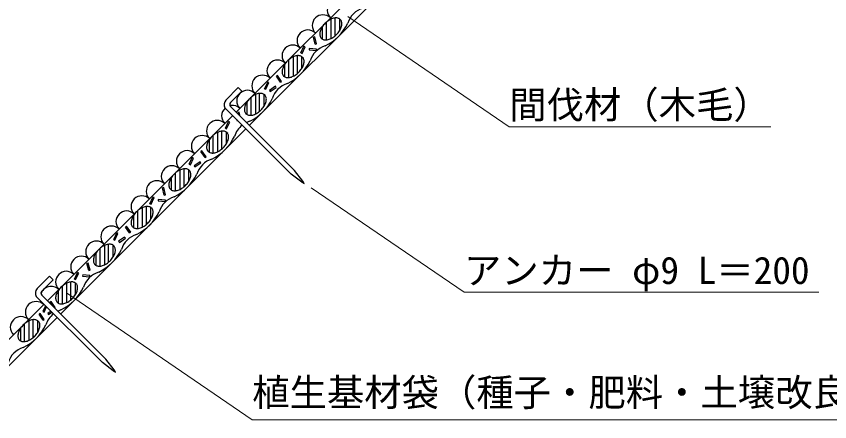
# Model space of a CAD drawing. Units: millimetres, scale not verified. Extents: x 200 to 8201, y 200 to 5823.
# Drawn here: x 1600 to 3124, y 2586 to 3346 of the extents above; entities that cross this region are included whole.
import ezdxf
from ezdxf.enums import TextEntityAlignment as Align

# ---------------------------------------------------------------- set-up
doc = ezdxf.new("R2010")
doc.units = ezdxf.units.MM
doc.header["$LTSCALE"] = 20
doc.layers.add('C-STR', color=7, linetype='Continuous', lineweight=25)
doc.layers.add('C-STR-HTXT', color=1, linetype='Continuous', lineweight=13)
doc.styles.add('ＭＳ ゴシック', font='')
doc.styles.get('ＭＳ ゴシック').set_extended_font_data('MS Gothic')

msp = doc.modelspace()

# ---------------------------------------------------------------- linework, layer by layer
at = {"layer": 'C-STR'}
for p, q in [((2076.64, 3230.66), (2359.57, 3513.59)), ((2037.33, 3141.86), (2384.32, 3488.85)), ((2189.77, 3340.78), (2189.77, 3304.4)), ((2197.77, 3309.59), (2197.77, 3343.12)), ((2205.77, 3341.59), (2205.77, 3318.65)), ((2208.31, 3340.27), (2207.45, 3339.27)), ((2173.77, 3326.53), (2173.77, 3303.59)), ((2181.77, 3302.06), (2181.77, 3335.59)), ((2160.67, 3293.94), (2157.12, 3307.18)), ((2133.62, 3277.75), (2139.41, 3290.18)), ((2148.91, 3283.11), (2162.57, 3281.92)), ((2111.06, 3231.35), (2111.06, 3264.88)), ((2119.06, 3270.07), (2119.06, 3233.69)), ((2127.06, 3238.88), (2127.06, 3272.41)), ((2135.06, 3270.88), (2135.06, 3247.94)), ((2137.6, 3269.56), (2136.74, 3268.56)), ((2103.06, 3255.82), (2103.06, 3232.88)), ((2095.59, 3222.8), (2087.73, 3234.03)), ((2012.58, 3166.61), (2076.64, 3230.66)), ((2065.78, 3210.49), (2071.57, 3222.92)), ((1993.17, 3189.16), (2016.46, 3212.47)), ((2023.26, 3205.67), (2002.01, 3184.41)), ((2023.26, 3205.67), (2016.46, 3212.47)), ((2056.35, 3168.17), (2056.35, 3201.7)), ((2076.42, 3205.12), (2087.65, 3212.98)), ((2040.35, 3160.64), (2040.35, 3194.17)), ((2048.35, 3199.36), (2048.35, 3162.98)), ((2064.35, 3200.17), (2064.35, 3177.23)), ((2066.89, 3198.84), (2066.03, 3197.85)), ((1991.31, 3174.73), (2115.59, 3050.52)), ((2001.71, 3177.06), (2121.96, 3056.89)), ((2032.35, 3185.11), (2032.35, 3162.17)), ((1659.03, 2813.06), (2006.01, 3160.04)), ((2018.11, 3166.4), (2015.7, 3165.76)), ((2015.7, 3165.76), (2016.53, 3162.66)), ((2020.05, 3159.14), (2018.11, 3166.4)), ((1992.2, 3136.33), (1997.99, 3148.76)), ((2013.61, 3152.45), (2013.47, 3150.86)), ((2013.47, 3150.86), (2015.36, 3150.7)), ((1683.78, 2788.31), (2030.77, 3135.3)), ((1977.64, 3128.65), (1977.64, 3092.27)), ((1985.64, 3097.46), (1985.64, 3130.99)), ((1993.64, 3129.46), (1993.64, 3106.51)), ((1996.18, 3128.13), (1995.32, 3127.14)), ((1961.64, 3114.4), (1961.64, 3091.46)), ((1969.64, 3089.93), (1969.64, 3123.46)), ((1924.36, 3069.07), (1930.15, 3081.5)), ((1954.17, 3081.37), (1946.31, 3092.6)), ((1935, 3063.7), (1946.23, 3071.56)), ((1898.93, 3019.22), (1898.93, 3052.75)), ((1906.93, 3057.94), (1906.93, 3021.56)), ((1914.93, 3026.75), (1914.93, 3060.27)), ((1922.93, 3058.75), (1922.93, 3035.8)), ((1925.47, 3057.42), (1924.61, 3056.43)), ((2135.4, 3034.97), (2115.59, 3050.52)), ((2137.52, 3037.09), (2121.96, 3056.89)), ((1890.93, 3043.69), (1890.93, 3020.75)), ((2135.4, 3034.97), (2140, 3032.5)), ((2140, 3032.5), (2137.52, 3037.09)), ((1877.83, 3011.09), (1874.28, 3024.34)), ((1850.78, 2994.91), (1856.57, 3007.33)), ((1836.22, 2987.22), (1836.22, 2950.84)), ((1844.22, 2956.03), (1844.22, 2989.56)), ((1852.22, 2988.03), (1852.22, 2965.09)), ((1866.07, 3000.27), (1879.72, 2999.07)), ((1820.22, 2972.98), (1820.22, 2950.03)), ((1828.22, 2948.51), (1828.22, 2982.03)), ((1854.76, 2986.71), (1853.9, 2985.72)), ((1812.75, 2939.95), (1804.89, 2951.18)), ((1782.94, 2927.65), (1788.73, 2940.07)), ((1793.58, 2922.28), (1804.81, 2930.14)), ((1757.51, 2877.79), (1757.51, 2911.32)), ((1765.51, 2916.51), (1765.51, 2880.13)), ((1773.51, 2885.32), (1773.51, 2918.85)), ((1781.51, 2917.32), (1781.51, 2894.38)), ((1784.04, 2916), (1783.19, 2915.01)), ((1749.51, 2902.27), (1749.51, 2879.32)), ((1736.41, 2869.67), (1732.86, 2882.92)), ((1709.36, 2853.49), (1715.15, 2865.91)), ((1639.62, 2835.61), (1662.91, 2858.91)), ((1669.71, 2852.12), (1648.46, 2830.86)), ((1669.71, 2852.12), (1662.91, 2858.91)), ((1724.65, 2858.85), (1738.3, 2857.65)), ((1686.8, 2807.08), (1686.8, 2840.61)), ((1694.8, 2845.8), (1694.8, 2809.42)), ((1702.8, 2814.61), (1702.8, 2848.14)), ((1710.8, 2846.61), (1710.8, 2823.67)), ((1713.33, 2845.29), (1712.48, 2844.3)), ((1637.76, 2821.18), (1762.04, 2696.97)), ((1648.16, 2823.51), (1768.4, 2703.34)), ((1678.8, 2831.55), (1678.8, 2808.61)), ((1305.81, 2459.83), (1652.46, 2806.49)), ((1663.47, 2809.76), (1666.14, 2805.94)), ((1655.45, 2803.5), (1650.34, 2792.55)), ((1650.34, 2792.55), (1652.6, 2791.5)), ((1652.6, 2791.5), (1657.32, 2801.63)), ((1665.54, 2793.41), (1659.55, 2789.22)), ((1659.55, 2789.22), (1660.98, 2787.18)), ((1660.98, 2787.18), (1667.33, 2791.62)), ((1672.64, 2799.45), (1673.37, 2799.96)), ((1330.22, 2434.75), (1677.21, 2781.75)), ((1624.09, 2775.09), (1624.09, 2738.71)), ((1632.09, 2743.9), (1632.09, 2777.43)), ((1640.09, 2775.9), (1640.09, 2752.96)), ((1642.62, 2774.58), (1641.77, 2773.59)), ((1650.89, 2776.47), (1643.03, 2787.7)), ((1608.09, 2760.84), (1608.09, 2737.9)), ((1616.09, 2736.37), (1616.09, 2769.9)), ((1783.97, 2683.54), (1768.4, 2703.34)), ((1781.84, 2681.42), (1762.04, 2696.97)), ((1786.44, 2678.95), (1783.97, 2683.54)), ((1781.84, 2681.42), (1786.44, 2678.95))]:
    msp.add_line(p, q, dxfattribs=at)
for points in [[(2207.45, 3340.27), (2206.46, 3341.12), (2205.34, 3341.84), (2204.1, 3342.41), (2202.76, 3342.83), (2201.31, 3343.09), (2199.78, 3343.2), (2198.17, 3343.15), (2196.5, 3342.95), (2194.77, 3342.59), (2193.01, 3342.08), (2191.22, 3341.42), (2189.43, 3340.61), (2187.63, 3339.67), (2185.85, 3338.6), (2184.1, 3337.41), (2182.4, 3336.1), (2180.75, 3334.7), (2179.17, 3333.19), (2177.67, 3331.61), (2176.26, 3329.96), (2174.95, 3328.26), (2173.76, 3326.51), (2172.69, 3324.73), (2171.75, 3322.93), (2170.95, 3321.14), (2170.29, 3319.35), (2169.77, 3317.59), (2169.41, 3315.86), (2169.21, 3314.19), (2169.16, 3312.58), (2169.27, 3311.05), (2169.53, 3309.6), (2169.95, 3308.26), (2170.52, 3307.02), (2171.24, 3305.9), (2172.1, 3304.91), (2173.09, 3304.05), (2174.21, 3303.34), (2175.44, 3302.77), (2176.79, 3302.35), (2178.23, 3302.08), (2179.77, 3301.98), (2181.38, 3302.02), (2183.05, 3302.23), (2184.77, 3302.59), (2186.54, 3303.1), (2188.32, 3303.76), (2190.12, 3304.56), (2191.92, 3305.5), (2193.69, 3306.58), (2195.44, 3307.77), (2197.15, 3309.07), (2198.8, 3310.48), (2200.38, 3311.98), (2201.88, 3313.56), (2203.29, 3315.21), (2204.59, 3316.92), (2205.79, 3318.67), (2206.86, 3320.45), (2207.8, 3322.24), (2208.6, 3324.04), (2209.26, 3325.83), (2209.77, 3327.59), (2210.13, 3329.31), (2210.34, 3330.99), (2210.39, 3332.59), (2210.28, 3334.13), (2210.01, 3335.57), (2209.59, 3336.92), (2209.02, 3338.16), (2208.31, 3339.27)], [(2160.67, 3293.94), (2163.08, 3294.58), (2159.53, 3307.82), (2157.12, 3307.18)], [(2133.62, 3277.75), (2135.88, 3276.7), (2141.67, 3289.12), (2139.41, 3290.18)], [(2162.57, 3281.92), (2162.78, 3284.4), (2149.13, 3285.59), (2148.91, 3283.11)], [(2136.74, 3269.56), (2135.75, 3270.41), (2134.63, 3271.13), (2133.39, 3271.7), (2132.05, 3272.12), (2130.6, 3272.38), (2129.07, 3272.49), (2127.46, 3272.44), (2125.79, 3272.24), (2124.06, 3271.88), (2122.3, 3271.37), (2120.51, 3270.71), (2118.72, 3269.9), (2116.92, 3268.96), (2115.14, 3267.89), (2113.39, 3266.7), (2111.69, 3265.39), (2110.04, 3263.98), (2108.46, 3262.48), (2106.96, 3260.9), (2105.55, 3259.25), (2104.24, 3257.55), (2103.05, 3255.8), (2101.98, 3254.02), (2101.04, 3252.22), (2100.24, 3250.43), (2099.57, 3248.64), (2099.06, 3246.88), (2098.7, 3245.15), (2098.5, 3243.48), (2098.45, 3241.87), (2098.56, 3240.34), (2098.82, 3238.89), (2099.24, 3237.55), (2099.81, 3236.31), (2100.53, 3235.19), (2101.39, 3234.2), (2102.38, 3233.34), (2103.5, 3232.63), (2104.73, 3232.06), (2106.08, 3231.64), (2107.52, 3231.37), (2109.06, 3231.26), (2110.67, 3231.31), (2112.34, 3231.52), (2114.06, 3231.88), (2115.83, 3232.39), (2117.61, 3233.05), (2119.41, 3233.85), (2121.21, 3234.79), (2122.98, 3235.86), (2124.73, 3237.06), (2126.44, 3238.36), (2128.09, 3239.77), (2129.67, 3241.27), (2131.17, 3242.85), (2132.58, 3244.5), (2133.88, 3246.21), (2135.08, 3247.96), (2136.15, 3249.74), (2137.09, 3251.53), (2137.89, 3253.33), (2138.55, 3255.12), (2139.06, 3256.88), (2139.42, 3258.6), (2139.63, 3260.27), (2139.68, 3261.88), (2139.57, 3263.42), (2139.3, 3264.86), (2138.88, 3266.21), (2138.31, 3267.44), (2137.6, 3268.56)], [(2095.59, 3222.8), (2097.63, 3224.22), (2089.77, 3235.45), (2087.73, 3234.03)], [(2065.78, 3210.49), (2068.04, 3209.44), (2073.83, 3221.86), (2071.57, 3222.92)], [(2066.03, 3198.84), (2065.04, 3199.7), (2063.92, 3200.42), (2062.68, 3200.99), (2061.34, 3201.41), (2059.89, 3201.67), (2058.36, 3201.78), (2056.75, 3201.73), (2055.08, 3201.53), (2053.35, 3201.17), (2051.59, 3200.65), (2049.8, 3199.99), (2048.01, 3199.19), (2046.21, 3198.25), (2044.43, 3197.18), (2042.68, 3195.99), (2040.98, 3194.68), (2039.33, 3193.27), (2037.75, 3191.77), (2036.25, 3190.19), (2034.84, 3188.54), (2033.53, 3186.84), (2032.34, 3185.09), (2031.27, 3183.31), (2030.33, 3181.51), (2029.52, 3179.72), (2028.86, 3177.93), (2028.35, 3176.17), (2027.99, 3174.44), (2027.79, 3172.77), (2027.74, 3171.16), (2027.85, 3169.63), (2028.11, 3168.18), (2028.53, 3166.84), (2029.1, 3165.6), (2029.82, 3164.48), (2030.67, 3163.49), (2031.67, 3162.63), (2032.79, 3161.92), (2034.02, 3161.35), (2035.37, 3160.93), (2036.81, 3160.66), (2038.35, 3160.55), (2039.96, 3160.6), (2041.63, 3160.81), (2043.35, 3161.17), (2045.11, 3161.68), (2046.9, 3162.34), (2048.7, 3163.14), (2050.49, 3164.08), (2052.27, 3165.15), (2054.02, 3166.35), (2055.73, 3167.65), (2057.38, 3169.06), (2058.96, 3170.56), (2060.46, 3172.14), (2061.87, 3173.79), (2063.17, 3175.5), (2064.37, 3177.25), (2065.44, 3179.02), (2066.38, 3180.82), (2067.18, 3182.62), (2067.84, 3184.4), (2068.35, 3186.17), (2068.71, 3187.89), (2068.92, 3189.56), (2068.97, 3191.17), (2068.86, 3192.71), (2068.59, 3194.15), (2068.17, 3195.5), (2067.6, 3196.73), (2066.89, 3197.85)], [(2087.65, 3212.98), (2086.22, 3215.02), (2074.99, 3207.16), (2076.42, 3205.12)], [(1992.2, 3136.33), (1994.46, 3135.28), (2000.25, 3147.7), (1997.99, 3148.76)], [(1995.32, 3128.13), (1994.33, 3128.99), (1993.21, 3129.71), (1991.97, 3130.28), (1990.63, 3130.7), (1989.18, 3130.96), (1987.65, 3131.07), (1986.04, 3131.02), (1984.37, 3130.82), (1982.64, 3130.46), (1980.88, 3129.94), (1979.09, 3129.28), (1977.29, 3128.48), (1975.5, 3127.54), (1973.72, 3126.47), (1971.97, 3125.28), (1970.27, 3123.97), (1968.62, 3122.56), (1967.04, 3121.06), (1965.53, 3119.48), (1964.13, 3117.83), (1962.82, 3116.13), (1961.63, 3114.38), (1960.56, 3112.6), (1959.62, 3110.8), (1958.81, 3109.01), (1958.15, 3107.22), (1957.64, 3105.46), (1957.28, 3103.73), (1957.08, 3102.06), (1957.03, 3100.45), (1957.14, 3098.92), (1957.4, 3097.47), (1957.82, 3096.13), (1958.39, 3094.89), (1959.11, 3093.77), (1959.96, 3092.78), (1960.96, 3091.92), (1962.07, 3091.21), (1963.31, 3090.64), (1964.66, 3090.22), (1966.1, 3089.95), (1967.64, 3089.84), (1969.24, 3089.89), (1970.92, 3090.1), (1972.64, 3090.46), (1974.4, 3090.97), (1976.19, 3091.63), (1977.99, 3092.43), (1979.78, 3093.37), (1981.56, 3094.44), (1983.31, 3095.64), (1985.02, 3096.94), (1986.67, 3098.35), (1988.25, 3099.85), (1989.75, 3101.43), (1991.16, 3103.08), (1992.46, 3104.79), (1993.65, 3106.54), (1994.73, 3108.31), (1995.67, 3110.11), (1996.47, 3111.91), (1997.13, 3113.69), (1997.64, 3115.46), (1998, 3117.18), (1998.21, 3118.85), (1998.25, 3120.46), (1998.15, 3121.99), (1997.88, 3123.44), (1997.46, 3124.79), (1996.89, 3126.02), (1996.18, 3127.14)], [(1954.17, 3081.37), (1956.21, 3082.8), (1948.35, 3094.03), (1946.31, 3092.6)], [(1924.36, 3069.07), (1926.62, 3068.02), (1932.41, 3080.44), (1930.15, 3081.5)], [(1946.23, 3071.56), (1944.8, 3073.6), (1933.57, 3065.74), (1935, 3063.7)], [(1924.61, 3057.42), (1923.62, 3058.28), (1922.5, 3059), (1921.26, 3059.57), (1919.91, 3059.98), (1918.47, 3060.25), (1916.94, 3060.36), (1915.33, 3060.31), (1913.66, 3060.11), (1911.93, 3059.75), (1910.17, 3059.23), (1908.38, 3058.57), (1906.58, 3057.77), (1904.79, 3056.83), (1903.01, 3055.76), (1901.26, 3054.57), (1899.56, 3053.26), (1897.91, 3051.85), (1896.32, 3050.35), (1894.82, 3048.77), (1893.42, 3047.12), (1892.11, 3045.42), (1890.92, 3043.67), (1889.85, 3041.89), (1888.91, 3040.09), (1888.1, 3038.29), (1887.44, 3036.51), (1886.93, 3034.75), (1886.57, 3033.02), (1886.37, 3031.35), (1886.32, 3029.74), (1886.43, 3028.21), (1886.69, 3026.76), (1887.11, 3025.42), (1887.68, 3024.18), (1888.4, 3023.06), (1889.25, 3022.07), (1890.25, 3021.21), (1891.36, 3020.49), (1892.6, 3019.92), (1893.95, 3019.51), (1895.39, 3019.24), (1896.93, 3019.13), (1898.53, 3019.18), (1900.21, 3019.39), (1901.93, 3019.75), (1903.69, 3020.26), (1905.48, 3020.92), (1907.28, 3021.72), (1909.07, 3022.66), (1910.85, 3023.73), (1912.6, 3024.92), (1914.31, 3026.23), (1915.96, 3027.64), (1917.54, 3029.14), (1919.04, 3030.72), (1920.45, 3032.37), (1921.75, 3034.08), (1922.94, 3035.82), (1924.01, 3037.6), (1924.96, 3039.4), (1925.76, 3041.2), (1926.42, 3042.98), (1926.93, 3044.75), (1927.29, 3046.47), (1927.5, 3048.14), (1927.54, 3049.75), (1927.44, 3051.28), (1927.17, 3052.73), (1926.75, 3054.08), (1926.18, 3055.31), (1925.47, 3056.43)], [(1877.83, 3011.09), (1880.23, 3011.74), (1876.68, 3024.98), (1874.28, 3024.34)], [(1850.78, 2994.91), (1853.03, 2993.86), (1858.83, 3006.28), (1856.57, 3007.33)], [(1879.72, 2999.07), (1879.94, 3001.55), (1866.28, 3002.75), (1866.07, 3000.27)], [(1853.9, 2986.71), (1852.91, 2987.57), (1851.79, 2988.29), (1850.55, 2988.86), (1849.2, 2989.27), (1847.76, 2989.54), (1846.23, 2989.65), (1844.62, 2989.6), (1842.94, 2989.39), (1841.22, 2989.03), (1839.46, 2988.52), (1837.67, 2987.86), (1835.87, 2987.06), (1834.08, 2986.12), (1832.3, 2985.05), (1830.55, 2983.86), (1828.84, 2982.55), (1827.19, 2981.14), (1825.61, 2979.64), (1824.11, 2978.06), (1822.71, 2976.41), (1821.4, 2974.7), (1820.21, 2972.96), (1819.14, 2971.18), (1818.2, 2969.38), (1817.39, 2967.58), (1816.73, 2965.8), (1816.22, 2964.03), (1815.86, 2962.31), (1815.66, 2960.64), (1815.61, 2959.03), (1815.72, 2957.5), (1815.98, 2956.05), (1816.4, 2954.7), (1816.97, 2953.47), (1817.69, 2952.35), (1818.54, 2951.36), (1819.53, 2950.5), (1820.65, 2949.78), (1821.89, 2949.21), (1823.24, 2948.8), (1824.68, 2948.53), (1826.21, 2948.42), (1827.82, 2948.47), (1829.5, 2948.68), (1831.22, 2949.03), (1832.98, 2949.55), (1834.77, 2950.21), (1836.57, 2951.01), (1838.36, 2951.95), (1840.14, 2953.02), (1841.89, 2954.21), (1843.6, 2955.52), (1845.25, 2956.93), (1846.83, 2958.43), (1848.33, 2960.01), (1849.74, 2961.66), (1851.04, 2963.36), (1852.23, 2965.11), (1853.3, 2966.89), (1854.24, 2968.69), (1855.05, 2970.49), (1855.71, 2972.27), (1856.22, 2974.03), (1856.58, 2975.76), (1856.78, 2977.43), (1856.83, 2979.04), (1856.72, 2980.57), (1856.46, 2982.02), (1856.04, 2983.36), (1855.47, 2984.6), (1854.76, 2985.72)], [(1812.75, 2939.95), (1814.79, 2941.38), (1806.93, 2952.61), (1804.89, 2951.18)], [(1782.94, 2927.65), (1785.19, 2926.6), (1790.99, 2939.02), (1788.73, 2940.07)], [(1804.81, 2930.14), (1803.38, 2932.18), (1792.15, 2924.32), (1793.58, 2922.28)], [(1783.19, 2916), (1782.2, 2916.86), (1781.08, 2917.58), (1779.84, 2918.14), (1778.49, 2918.56), (1777.05, 2918.83), (1775.52, 2918.94), (1773.91, 2918.89), (1772.23, 2918.68), (1770.51, 2918.32), (1768.75, 2917.81), (1766.96, 2917.15), (1765.16, 2916.35), (1763.37, 2915.41), (1761.59, 2914.34), (1759.84, 2913.14), (1758.13, 2911.84), (1756.48, 2910.43), (1754.9, 2908.93), (1753.4, 2907.35), (1751.99, 2905.7), (1750.69, 2903.99), (1749.5, 2902.24), (1748.43, 2900.47), (1747.49, 2898.67), (1746.68, 2896.87), (1746.02, 2895.09), (1745.51, 2893.32), (1745.15, 2891.6), (1744.95, 2889.93), (1744.9, 2888.32), (1745.01, 2886.79), (1745.27, 2885.34), (1745.69, 2883.99), (1746.26, 2882.76), (1746.97, 2881.64), (1747.83, 2880.65), (1748.82, 2879.79), (1749.94, 2879.07), (1751.18, 2878.5), (1752.53, 2878.08), (1753.97, 2877.82), (1755.5, 2877.71), (1757.11, 2877.76), (1758.79, 2877.96), (1760.51, 2878.32), (1762.27, 2878.84), (1764.06, 2879.5), (1765.86, 2880.3), (1767.65, 2881.24), (1769.43, 2882.31), (1771.18, 2883.5), (1772.89, 2884.81), (1774.54, 2886.22), (1776.12, 2887.72), (1777.62, 2889.3), (1779.02, 2890.95), (1780.33, 2892.65), (1781.52, 2894.4), (1782.59, 2896.18), (1783.53, 2897.98), (1784.34, 2899.78), (1785, 2901.56), (1785.51, 2903.32), (1785.87, 2905.05), (1786.07, 2906.72), (1786.12, 2908.33), (1786.01, 2909.86), (1785.75, 2911.31), (1785.33, 2912.65), (1784.76, 2913.89), (1784.04, 2915.01)], [(1736.41, 2869.67), (1738.81, 2870.32), (1735.26, 2883.56), (1732.86, 2882.92)], [(1709.36, 2853.49), (1711.61, 2852.44), (1717.41, 2864.86), (1715.15, 2865.91)], [(1738.3, 2857.65), (1738.52, 2860.13), (1724.86, 2861.33), (1724.65, 2858.85)], [(1712.48, 2845.29), (1711.49, 2846.15), (1710.37, 2846.86), (1709.13, 2847.43), (1707.78, 2847.85), (1706.34, 2848.12), (1704.81, 2848.23), (1703.2, 2848.18), (1701.52, 2847.97), (1699.8, 2847.61), (1698.04, 2847.1), (1696.25, 2846.44), (1694.45, 2845.64), (1692.66, 2844.7), (1690.88, 2843.63), (1689.13, 2842.43), (1687.42, 2841.13), (1685.77, 2839.72), (1684.19, 2838.22), (1682.69, 2836.64), (1681.28, 2834.99), (1679.98, 2833.28), (1678.79, 2831.53), (1677.72, 2829.76), (1676.77, 2827.96), (1675.97, 2826.16), (1675.31, 2824.38), (1674.8, 2822.61), (1674.44, 2820.89), (1674.23, 2819.22), (1674.19, 2817.61), (1674.3, 2816.07), (1674.56, 2814.63), (1674.98, 2813.28), (1675.55, 2812.05), (1676.26, 2810.93), (1677.12, 2809.94), (1678.11, 2809.08), (1679.23, 2808.36), (1680.47, 2807.79), (1681.82, 2807.37), (1683.26, 2807.11), (1684.79, 2807), (1686.4, 2807.05), (1688.07, 2807.25), (1689.8, 2807.61), (1691.56, 2808.13), (1693.35, 2808.79), (1695.15, 2809.59), (1696.94, 2810.53), (1698.72, 2811.6), (1700.47, 2812.79), (1702.17, 2814.1), (1703.82, 2815.51), (1705.41, 2817.01), (1706.91, 2818.59), (1708.31, 2820.24), (1709.62, 2821.94), (1710.81, 2823.69), (1711.88, 2825.47), (1712.82, 2827.27), (1713.63, 2829.06), (1714.29, 2830.85), (1714.8, 2832.61), (1715.16, 2834.34), (1715.36, 2836.01), (1715.41, 2837.62), (1715.3, 2839.15), (1715.04, 2840.6), (1714.62, 2841.94), (1714.05, 2843.18), (1713.33, 2844.3)], [(1673.37, 2799.96), (1665.51, 2811.19), (1663.47, 2809.76)], [(1650.89, 2776.47), (1652.93, 2777.9), (1645.07, 2789.13), (1643.03, 2787.7)], [(1641.77, 2774.58), (1640.77, 2775.44), (1639.66, 2776.15), (1638.42, 2776.72), (1637.07, 2777.14), (1635.63, 2777.41), (1634.09, 2777.52), (1632.49, 2777.47), (1630.81, 2777.26), (1629.09, 2776.9), (1627.33, 2776.39), (1625.54, 2775.73), (1623.74, 2774.93), (1621.95, 2773.99), (1620.17, 2772.92), (1618.42, 2771.72), (1616.71, 2770.42), (1615.06, 2769.01), (1613.48, 2767.51), (1611.98, 2765.93), (1610.57, 2764.28), (1609.27, 2762.57), (1608.08, 2760.82), (1607, 2759.04), (1606.06, 2757.25), (1605.26, 2755.45), (1604.6, 2753.66), (1604.09, 2751.9), (1603.73, 2750.18), (1603.52, 2748.51), (1603.48, 2746.9), (1603.58, 2745.36), (1603.85, 2743.92), (1604.27, 2742.57), (1604.84, 2741.34), (1605.55, 2740.22), (1606.41, 2739.23), (1607.4, 2738.37), (1608.52, 2737.65), (1609.76, 2737.08), (1611.1, 2736.66), (1612.55, 2736.4), (1614.08, 2736.29), (1615.69, 2736.34), (1617.36, 2736.54), (1619.09, 2736.9), (1620.85, 2737.41), (1622.64, 2738.07), (1624.44, 2738.88), (1626.23, 2739.82), (1628.01, 2740.89), (1629.76, 2742.08), (1631.46, 2743.39), (1633.11, 2744.8), (1634.69, 2746.3), (1636.2, 2747.88), (1637.6, 2749.53), (1638.91, 2751.23), (1640.1, 2752.98), (1641.17, 2754.76), (1642.11, 2756.56), (1642.92, 2758.35), (1643.58, 2760.14), (1644.09, 2761.9), (1644.45, 2763.63), (1644.65, 2765.3), (1644.7, 2766.91), (1644.59, 2768.44), (1644.33, 2769.89), (1643.91, 2771.23), (1643.34, 2772.47), (1642.62, 2773.59)]]:
    msp.add_lwpolyline(points, dxfattribs=at)
for centre, radius, start, end in [((2203.21, 3357.24), 20, 45, 225), ((2262.25, 3320.82), 42.5, 106.92751, 163.07249), ((2174.92, 3328.95), 20, 45, 225), ((2138.51, 3373.85), 92.5, 296.07536, 333.92464), ((2146.64, 3300.67), 20, 45, 225), ((2118.36, 3272.38), 20, 45, 225), ((2191.54, 3250.11), 42.5, 106.92751, 163.07249), ((2090.07, 3244.1), 20, 45, 225), ((2067.8, 3303.14), 92.5, 296.07536, 333.92464), ((2061.79, 3215.82), 20, 45, 225), ((2120.83, 3179.4), 42.5, 106.92751, 163.07249), ((2033.5, 3187.53), 20, 45, 225), ((2001.85, 3180.71), 12.12, 135.76262, 209.53793), ((1997.09, 3232.43), 92.5, 296.07536, 333.92464), ((2005.22, 3159.25), 20, 131.79999, 225), ((2005.25, 3180.6), 5, 130.3409, 225.01704), ((2005.22, 3159.25), 20, 45, 97.17825), ((1976.93, 3130.96), 20, 45, 225), ((2050.12, 3108.69), 42.5, 128.06729, 163.07249), ((2050.12, 3108.69), 42.5, 106.92751, 115.17844), ((1948.65, 3102.68), 20, 45, 225), ((1926.38, 3161.72), 92.5, 296.07536, 333.92464), ((1920.37, 3074.39), 20, 45, 225), ((1979.41, 3037.98), 42.5, 106.92751, 163.07249), ((1892.08, 3046.11), 20, 45, 225), ((1855.67, 3091.01), 92.5, 296.07536, 333.92464), ((1863.8, 3017.83), 20, 45, 225), ((1835.51, 2989.54), 20, 45, 225), ((1908.7, 2967.27), 42.5, 106.92751, 163.07249), ((1807.23, 2961.26), 20, 45, 225), ((1784.96, 3020.3), 92.5, 296.07536, 333.92464), ((1778.94, 2932.97), 20, 45, 225), ((1837.99, 2896.56), 42.5, 106.92751, 163.07249), ((1750.66, 2904.69), 20, 45, 225), ((1722.38, 2876.4), 20, 45, 225), ((1714.24, 2949.59), 92.5, 296.07536, 333.92464), ((1694.09, 2848.12), 20, 45, 225), ((1767.28, 2825.85), 42.5, 106.92751, 163.07249), ((1648.3, 2827.16), 12.12, 135.76262, 209.53793), ((1665.81, 2819.84), 20, 45, 164.61306), ((1643.53, 2878.88), 92.5, 296.07536, 333.92464), ((1651.69, 2827.04), 5, 130.3409, 225.01704), ((1637.52, 2791.55), 20, 45, 225), ((1696.57, 2755.14), 42.5, 106.92751, 115.17844), ((1609.24, 2763.27), 20, 45, 225), ((1696.57, 2755.14), 42.5, 128.06729, 163.07249), ((1572.82, 2808.17), 92.5, 296.07536, 333.92464), ((1625.86, 2684.42), 42.5, 106.92751, 163.07249)]:
    msp.add_arc(centre, radius, start, end, dxfattribs=at)
at = {"layer": 'C-STR-HTXT'}
for p, q in [((2221.52, 3346.07), (2524.02, 3139.24)), ((2524.02, 3139.24), (3014.02, 3139.24)), ((2152.83, 3024.74), (2439.28, 2828.89)), ((1694.8, 2827.61), (2042.41, 2589.94)), ((2439.28, 2828.89), (3104.28, 2828.89)), ((2042.41, 2589.94), (3792.41, 2589.94))]:
    msp.add_line(p, q, dxfattribs=at)

# ---------------------------------------------------------------- texts
at = {"layer": 'C-STR-HTXT', "color": 7, "style": 'ＭＳ ゴシック'}
for s, p in [('間伐材（木毛）', (2524.02, 3139.24)), ('アンカー φ9 L＝200', (2439.28, 2828.89)), ('植生基材袋（種子・肥料・土壌改良資材・生育基盤材）', (2042.41, 2599.94))]:
    msp.add_text(s, height=51.32, dxfattribs=at).set_placement(p, align=Align.BOTTOM_LEFT)

doc.saveas('drawing.dxf')
